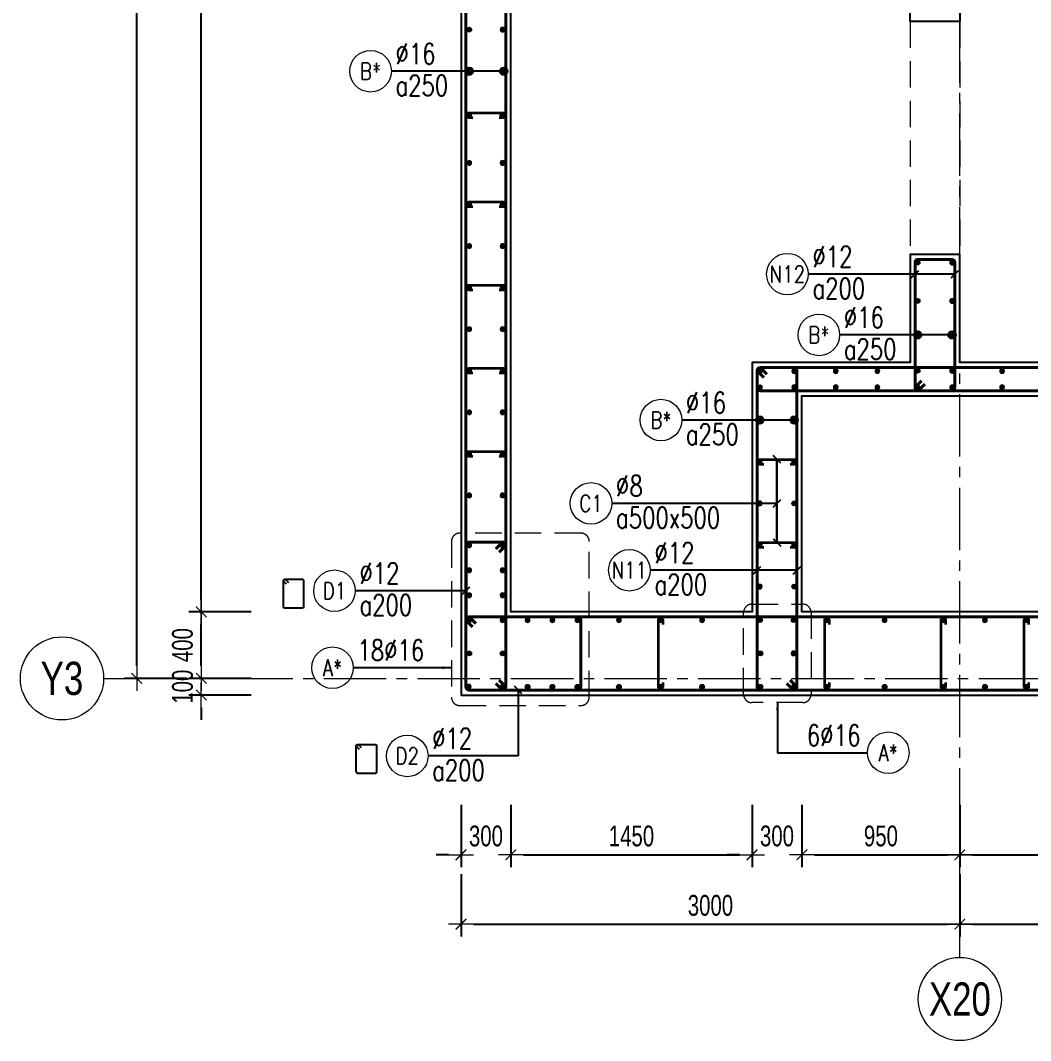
# Model space of a CAD drawing. Header units: millimetres. Extents: x 931337 to 1117500, y 19732 to 157199.
# Drawn here: x 945200 to 951274, y 61154 to 67290 of the extents above; entities that cross this region are included whole.
import ezdxf
from ezdxf.enums import TextEntityAlignment as Align

# ---------------------------------------------------------------- set-up
doc = ezdxf.new("R2010")
doc.units = ezdxf.units.MM
doc.header["$MEASUREMENT"] = 0
for name, pattern in [('HIDDEN2', [4.7625, 3.175, -1.5875]), ('HT_Dim Grid$0$CENTER2', [1.125, 0.75, -0.125, 0.125, -0.125]), ('HT_Grid$0$CENTER2', [1.125, 0.75, -0.125, 0.125, -0.125])]:
    doc.linetypes.add(name, pattern=pattern)
doc.layers.get('0').update_dxf_attribs({"lineweight": 20})
doc.layers.get('Defpoints').update_dxf_attribs({"color": 151, "lineweight": 9})
for name, color, linetype, lineweight in [('HT_Core wall _B3F-B1F$0$NDC_S_WALL', 6, 'Continuous', 25), ('HT_Dim Grid$0$NDC_S_AXIS', 5, 'HT_Dim Grid$0$CENTER2', 13), ('HT_Dim Grid$0$NDC_S_SYMBOL', 1, 'Continuous', 15), ('HT_Dim Grid$0$NDC_S_TEXT SYMBOL', 7, 'Continuous', 20), ('HT_Grid$0$NDC_S_AXIS', 5, 'HT_Grid$0$CENTER2', 13), ('KC-LEADER', 153, 'Continuous', 18), ('KC-THEP', 6, 'Continuous', 40), ('NDC_S_BEAM', 3, 'HIDDEN2', 20), ('NDC_S_DIM', 1, 'Continuous', 15), ('NDC_S_HIDDEN', 8, 'HIDDEN2', 13), ('NDC_S_LEADER', 1, 'Continuous', 15), ('NDC_S_REBAR', 4, 'Continuous', 35), ('NDC_S_STIRRUP', 4, 'Continuous', 40), ('NDC_S_VN TEXT', 7, 'Continuous', 20)]:
    doc.layers.add(name, color=color, linetype=linetype, lineweight=lineweight)
doc.layers.add('Ligature', color=1, linetype='Continuous')
doc.styles.add('HT_Dim Grid$0$NDC_ANNO', font='', dxfattribs={"width": 0.8})
doc.styles.add('NDC_ARIAL', font='arial.ttf', dxfattribs={"width": 0.85})
doc.styles.add('NDC_DIM', font='', dxfattribs={"width": 0.75})
doc.styles.add('NDC_EN TXT', font='romans.shx', dxfattribs={"width": 0.8})
doc.styles.get('HT_Dim Grid$0$NDC_ANNO').set_extended_font_data('Dotum')
doc.styles.get('NDC_DIM').set_extended_font_data('Dotum')
doc.dimstyles.new('NDC_1-50', dxfattribs={"dimscale": 50, "dimtxt": 2.5, "dimasz": 1, "dimexe": 1.5, "dimexo": 0, "dimgap": 0.8, "dimtad": 1, "dimdec": 0, "dimdsep": 46, "dimtxsty": 'NDC_ARIAL', "dimblk": 'DIMMARK', "dimcen": 49999.938995, "dimdle": 1.5, "dimclrd": 1, "dimclre": 1, "dimclrt": 3, "dimadec": 0, "dimazin": 0, "dimtfac": 1, "dimtdec": 0, "dimtix": 1, "dimtmove": 2, "dimatfit": 3, "dimfxl": 1, "dimarcsym": 0})
doc.dimstyles.new('NDC_dim_30', dxfattribs={"dimscale": 30, "dimtxt": 2.5, "dimasz": 1.5, "dimexe": 1.5, "dimexo": 2.5, "dimgap": 1, "dimtad": 1, "dimdec": 0, "dimzin": 0, "dimdsep": 46, "dimtxsty": 'NDC_DIM', "dimblk": 'DIMMARK', "dimcen": 0.09, "dimdle": 1.2, "dimclrd": 1, "dimclre": 1, "dimclrt": 3, "dimadec": 0, "dimazin": 0, "dimtfac": 1, "dimtdec": 0, "dimtix": 1, "dimtofl": 0, "dimtmove": 0, "dimatfit": 3, "dimfxl": 6, "dimfxlon": 1, "dimtolj": 1, "dimtzin": 0, "dimarcsym": 0})
doc.dimstyles.new('NDC_dim_50', dxfattribs={"dimscale": 50, "dimtxt": 2.5, "dimasz": 1.5, "dimexe": 1.5, "dimexo": 2.5, "dimgap": 1, "dimtad": 1, "dimdec": 0, "dimzin": 0, "dimdsep": 46, "dimtxsty": 'NDC_DIM', "dimblk": 'DIMMARK', "dimcen": 0.09, "dimdle": 1.2, "dimclrd": 1, "dimclre": 1, "dimclrt": 3, "dimadec": 0, "dimazin": 0, "dimtfac": 1, "dimtdec": 0, "dimtix": 1, "dimtofl": 0, "dimtmove": 0, "dimatfit": 3, "dimfxl": 6, "dimfxlon": 1, "dimtolj": 1, "dimtzin": 0, "dimarcsym": 0})

# ---------------------------------------------------------------- blocks, each defined once
blk = doc.blocks.new('THEP')
at = {"layer": 'KC-LEADER', "color": 6}
blk.add_circle((0, 0), 14, dxfattribs=at)
at = {"layer": 'KC-THEP'}
for p, q in [((-14, 0), (14, 0)), ((9.9, 9.9), (-9.9, -9.9)), ((-9.9, 9.9), (9.9, -9.9)), ((0, 14), (0, -14))]:
    blk.add_line(p, q, dxfattribs=at)
blk = doc.blocks.new('DIMMARK')
at = {"layer": 'NDC_S_DIM', "color": 1}
blk.add_line((-1.5, 0), (1, 0), dxfattribs=at)
at = {"layer": 'NDC_S_DIM', "color": 2, "const_width": 0.1}
blk.add_lwpolyline([(-0.424, -0.424), (0.424, 0.424)], dxfattribs=at)
blk = doc.blocks.new('*U13')
blk.add_circle((-2.5, 0), 2.5)
at = {"layer": 'NDC_S_VN TEXT', "color": 3, "style": 'NDC_EN TXT', "width": 0.75}
blk.add_attdef('DK1', (0.5, 0.85), '', height=2.5, dxfattribs=at)
at = {"layer": 'NDC_S_VN TEXT', "color": 7, "style": 'NDC_EN TXT', "width": 0.8}
blk.add_attdef('SH2', text='', height=2, dxfattribs=at).set_placement((-2.5, 0), align=Align.MIDDLE)
blk = doc.blocks.new('*U11')
blk.add_circle((-2.5, 0), 2.5)
at = {"layer": 'NDC_S_VN TEXT', "color": 3, "style": 'NDC_EN TXT', "width": 0.75}
for tag, p in [('DK1', (0.5, 0.85)), ('KC1', (0.5, -2.97))]:
    blk.add_attdef(tag, p, '', height=2.5, dxfattribs=at)
at = {"layer": 'NDC_S_VN TEXT', "color": 7, "style": 'NDC_EN TXT', "width": 0.8}
blk.add_attdef('SH2', text='', height=2, dxfattribs=at).set_placement((-2.5, 0), align=Align.MIDDLE)
blk = doc.blocks.new('*U12')
blk.add_circle((-2.5, 0), 2.5)
at = {"layer": 'NDC_S_VN TEXT', "color": 3, "style": 'NDC_EN TXT', "width": 0.75}
for tag, p in [('DK1', (0.5, 0.85)), ('KC1', (0.5, -2.97))]:
    blk.add_attdef(tag, p, '', height=2.5, dxfattribs=at)
at = {"layer": 'NDC_S_VN TEXT', "color": 7, "style": 'NDC_EN TXT', "width": 0.8}
blk.add_attdef('SH2', text='', height=2, dxfattribs=at).set_placement((-2.5, 0), align=Align.MIDDLE)
blk = doc.blocks.new('*U9')
blk.add_circle((2.5, 0), 2.5)
at = {"layer": 'NDC_S_VN TEXT', "color": 3, "style": 'NDC_EN TXT', "width": 0.75}
blk.add_attdef('DK2', text='', height=2.5, dxfattribs=at).set_placement((-0.85, 0.85), align=Align.RIGHT)
at = {"layer": 'NDC_S_VN TEXT', "color": 7, "style": 'NDC_EN TXT', "width": 0.8}
blk.add_attdef('SH3', text='', height=2, dxfattribs=at).set_placement((2.5, 0), align=Align.MIDDLE)
blk = doc.blocks.new('*D708')
at = {"layer": 'Defpoints', "color": 0, "transparency": 16777216}
for p in [(948149.2, 64153.8), (947849.2, 63653.8), (948149.2, 62271.6)]:
    blk.add_point(p, dxfattribs=at)
at = {"layer": 'NDC_S_DIM', "color": 1, "lineweight": -2, "transparency": 16777216}
for p, q in [((947849.2, 62571.6), (947849.2, 62196.6)), ((948149.2, 62571.6), (948149.2, 62196.6)), ((947774.2, 62271.6), (947699.2, 62271.6)), ((948224.2, 62271.6), (948299.2, 62271.6))]:
    blk.add_line(p, q, dxfattribs=at)
at = {"layer": 'NDC_S_DIM', "color": 1, "lineweight": -2, "transparency": 16777216, "xscale": 75, "yscale": 75, "zscale": 75}
blk.add_blockref('DIMMARK', (947849.2, 62271.6), dxfattribs=at)
at = {"layer": 'NDC_S_DIM', "color": 1, "lineweight": -2, "transparency": 16777216, "xscale": 75, "yscale": 75, "zscale": 75, "rotation": 180}
blk.add_blockref('DIMMARK', (948149.2, 62271.6), dxfattribs=at)
at = {"layer": 'NDC_S_DIM', "color": 3, "transparency": 16777216, "insert": (947999.2, 62384.2), "char_height": 125, "attachment_point": 5, "style": 'NDC_DIM'}
blk.add_mtext('\\A1;300', dxfattribs=at)
blk = doc.blocks.new('*D709')
at = {"layer": 'Defpoints', "color": 0, "ltscale": 200, "transparency": 16777216}
for p in [(948149.2, 64153.8), (949599.2, 64153.8), (949599.2, 62271.6)]:
    blk.add_point(p, dxfattribs=at)
at = {"layer": 'NDC_S_DIM', "color": 1, "lineweight": -2, "ltscale": 200, "transparency": 16777216}
for p, q in [((948149.2, 62571.6), (948149.2, 62196.6)), ((949599.2, 62571.6), (949599.2, 62196.6)), ((948224.2, 62271.6), (949524.2, 62271.6))]:
    blk.add_line(p, q, dxfattribs=at)
at = {"layer": 'NDC_S_DIM', "color": 1, "lineweight": -2, "ltscale": 200, "transparency": 16777216, "xscale": 75, "yscale": 75, "zscale": 75, "rotation": 180}
blk.add_blockref('DIMMARK', (948149.2, 62271.6), dxfattribs=at)
at = {"layer": 'NDC_S_DIM', "color": 1, "lineweight": -2, "ltscale": 200, "transparency": 16777216, "xscale": 75, "yscale": 75, "zscale": 75}
blk.add_blockref('DIMMARK', (949599.2, 62271.6), dxfattribs=at)
at = {"layer": 'NDC_S_DIM', "color": 3, "ltscale": 200, "transparency": 16777216, "insert": (948874.2, 62384.2), "char_height": 125, "attachment_point": 5, "style": 'NDC_DIM'}
blk.add_mtext('\\A1;1450', dxfattribs=at)
blk = doc.blocks.new('*D710')
at = {"layer": 'Defpoints', "color": 0, "ltscale": 200, "transparency": 16777216}
for p in [(949599.2, 64153.8), (949899.2, 64153.8), (949899.2, 62271.6)]:
    blk.add_point(p, dxfattribs=at)
at = {"layer": 'NDC_S_DIM', "color": 1, "lineweight": -2, "ltscale": 200, "transparency": 16777216}
for p, q in [((949599.2, 62571.6), (949599.2, 62196.6)), ((949899.2, 62571.6), (949899.2, 62196.6)), ((949524.2, 62271.6), (949449.2, 62271.6)), ((949974.2, 62271.6), (950049.2, 62271.6))]:
    blk.add_line(p, q, dxfattribs=at)
at = {"layer": 'NDC_S_DIM', "color": 1, "lineweight": -2, "ltscale": 200, "transparency": 16777216, "xscale": 75, "yscale": 75, "zscale": 75}
blk.add_blockref('DIMMARK', (949599.2, 62271.6), dxfattribs=at)
at = {"layer": 'NDC_S_DIM', "color": 1, "lineweight": -2, "ltscale": 200, "transparency": 16777216, "xscale": 75, "yscale": 75, "zscale": 75, "rotation": 180}
blk.add_blockref('DIMMARK', (949899.2, 62271.6), dxfattribs=at)
at = {"layer": 'NDC_S_DIM', "color": 3, "ltscale": 200, "transparency": 16777216, "insert": (949749.2, 62384.2), "char_height": 125, "attachment_point": 5, "style": 'NDC_DIM'}
blk.add_mtext('\\A1;300', dxfattribs=at)
blk = doc.blocks.new('*D711')
at = {"layer": 'Defpoints', "color": 0, "ltscale": 200, "transparency": 16777216}
for p in [(949899.2, 64153.8), (950849.2, 63112), (950849.2, 62271.6)]:
    blk.add_point(p, dxfattribs=at)
at = {"layer": 'NDC_S_DIM', "color": 1, "lineweight": -2, "ltscale": 200, "transparency": 16777216}
for p, q in [((949899.2, 62571.6), (949899.2, 62196.6)), ((950849.2, 62571.6), (950849.2, 62196.6)), ((949974.2, 62271.6), (950774.2, 62271.6))]:
    blk.add_line(p, q, dxfattribs=at)
at = {"layer": 'NDC_S_DIM', "color": 1, "lineweight": -2, "ltscale": 200, "transparency": 16777216, "xscale": 75, "yscale": 75, "zscale": 75, "rotation": 180}
blk.add_blockref('DIMMARK', (949899.2, 62271.6), dxfattribs=at)
at = {"layer": 'NDC_S_DIM', "color": 1, "lineweight": -2, "ltscale": 200, "transparency": 16777216, "xscale": 75, "yscale": 75, "zscale": 75}
blk.add_blockref('DIMMARK', (950849.2, 62271.6), dxfattribs=at)
at = {"layer": 'NDC_S_DIM', "color": 3, "ltscale": 200, "transparency": 16777216, "insert": (950374.2, 62384.2), "char_height": 125, "attachment_point": 5, "style": 'NDC_DIM'}
blk.add_mtext('\\A1;950', dxfattribs=at)
blk = doc.blocks.new('*D714')
at = {"layer": 'Defpoints', "color": 0, "ltscale": 200, "transparency": 16777216}
for p in [(947849.2, 63394.4), (950849.2, 63112), (950849.2, 61854.5)]:
    blk.add_point(p, dxfattribs=at)
at = {"layer": 'NDC_S_DIM', "color": 1, "lineweight": -2, "ltscale": 200, "transparency": 16777216}
for p, q in [((947849.2, 62154.5), (947849.2, 61779.5)), ((950849.2, 62154.5), (950849.2, 61779.5)), ((947924.2, 61854.5), (950774.2, 61854.5))]:
    blk.add_line(p, q, dxfattribs=at)
at = {"layer": 'NDC_S_DIM', "color": 1, "lineweight": -2, "ltscale": 200, "transparency": 16777216, "xscale": 75, "yscale": 75, "zscale": 75, "rotation": 180}
blk.add_blockref('DIMMARK', (947849.2, 61854.5), dxfattribs=at)
at = {"layer": 'NDC_S_DIM', "color": 1, "lineweight": -2, "ltscale": 200, "transparency": 16777216, "xscale": 75, "yscale": 75, "zscale": 75}
blk.add_blockref('DIMMARK', (950849.2, 61854.5), dxfattribs=at)
at = {"layer": 'NDC_S_DIM', "color": 3, "ltscale": 200, "transparency": 16777216, "insert": (949349.2, 61967), "char_height": 125, "attachment_point": 5, "style": 'NDC_DIM'}
blk.add_mtext('\\A1;3000', dxfattribs=at)
blk = doc.blocks.new('*D728')
at = {"layer": 'Defpoints', "color": 0, "ltscale": 200, "transparency": 16777216}
for p in [(946287.4, 63732.7), (949156.9, 63732.7), (949156.9, 63332.7)]:
    blk.add_point(p, dxfattribs=at)
at = {"layer": 'NDC_S_DIM', "color": 1, "lineweight": -2, "ltscale": 200, "transparency": 16777216}
for p, q in [((946587.4, 63732.7), (946212.4, 63732.7)), ((946287.4, 63407.7), (946287.4, 63657.7)), ((946587.4, 63332.7), (946212.4, 63332.7))]:
    blk.add_line(p, q, dxfattribs=at)
at = {"layer": 'NDC_S_DIM', "color": 1, "lineweight": -2, "ltscale": 200, "transparency": 16777216, "xscale": 75, "yscale": 75, "zscale": 75}
for p, rotation in [((946287.4, 63732.7), 90), ((946287.4, 63332.7), 270)]:
    blk.add_blockref('DIMMARK', p, dxfattribs=dict(at, rotation=rotation))
at = {"layer": 'NDC_S_DIM', "color": 3, "ltscale": 200, "transparency": 16777216, "insert": (946174.8, 63532.7), "char_height": 125, "attachment_point": 5, "rotation": 90, "style": 'NDC_DIM'}
blk.add_mtext('\\A1;400', dxfattribs=at)
blk = doc.blocks.new('*D729')
at = {"layer": 'Defpoints', "color": 0, "ltscale": 200, "transparency": 16777216}
for p in [(946287.4, 71932.7), (948249.2, 71932.7), (949156.9, 63732.7)]:
    blk.add_point(p, dxfattribs=at)
at = {"layer": 'NDC_S_DIM', "color": 1, "lineweight": -2, "ltscale": 200, "transparency": 16777216}
for p, q in [((946587.4, 71932.7), (946212.4, 71932.7)), ((946287.4, 63807.7), (946287.4, 71857.7)), ((946587.4, 63732.7), (946212.4, 63732.7))]:
    blk.add_line(p, q, dxfattribs=at)
at = {"layer": 'NDC_S_DIM', "color": 1, "lineweight": -2, "ltscale": 200, "transparency": 16777216, "xscale": 75, "yscale": 75, "zscale": 75}
for p, rotation in [((946287.4, 71932.7), 90), ((946287.4, 63732.7), 270)]:
    blk.add_blockref('DIMMARK', p, dxfattribs=dict(at, rotation=rotation))
at = {"layer": 'NDC_S_DIM', "color": 3, "ltscale": 200, "transparency": 16777216, "insert": (946174.8, 67832.7), "char_height": 125, "attachment_point": 5, "rotation": 90, "style": 'NDC_DIM'}
blk.add_mtext('\\A1;8200', dxfattribs=at)
blk = doc.blocks.new('*D731')
at = {"layer": 'Defpoints', "color": 0, "ltscale": 200, "transparency": 16777216}
for p in [(945899.8, 72332.7), (946586.7, 72332.7), (946586.7, 63332.7)]:
    blk.add_point(p, dxfattribs=at)
at = {"layer": 'NDC_S_DIM', "color": 1, "lineweight": -2, "ltscale": 200, "transparency": 16777216}
for p, q in [((946199.8, 72332.7), (945824.8, 72332.7)), ((945899.8, 63407.7), (945899.8, 72257.7)), ((946199.8, 63332.7), (945824.8, 63332.7))]:
    blk.add_line(p, q, dxfattribs=at)
at = {"layer": 'NDC_S_DIM', "color": 1, "lineweight": -2, "ltscale": 200, "transparency": 16777216, "xscale": 75, "yscale": 75, "zscale": 75}
for p, rotation in [((945899.8, 72332.7), 90), ((945899.8, 63332.7), 270)]:
    blk.add_blockref('DIMMARK', p, dxfattribs=dict(at, rotation=rotation))
at = {"layer": 'NDC_S_DIM', "color": 3, "ltscale": 200, "transparency": 16777216, "insert": (945787.2, 67832.7), "char_height": 125, "attachment_point": 5, "rotation": 90, "style": 'NDC_DIM'}
blk.add_mtext('\\A1;9000', dxfattribs=at)
blk = doc.blocks.new('*U92')
at = {"layer": 'HT_Dim Grid$0$NDC_S_SYMBOL'}
blk.add_line((0, 5), (0, 9), dxfattribs=at)
blk.add_circle((0, 0), 5, dxfattribs=at)
at = {"layer": 'HT_Dim Grid$0$NDC_S_TEXT SYMBOL', "color": 7, "style": 'HT_Dim Grid$0$NDC_ANNO', "width": 0.8}
blk.add_attdef('GRID', text='', height=4, dxfattribs=at).set_placement((0, 0), align=Align.MIDDLE)
blk = doc.blocks.new('*U93')
at = {"layer": 'HT_Dim Grid$0$NDC_S_SYMBOL'}
blk.add_line((5, 0), (9, 0), dxfattribs=at)
blk.add_circle((0, 0), 5, dxfattribs=at)
at = {"layer": 'HT_Dim Grid$0$NDC_S_TEXT SYMBOL', "color": 7, "style": 'HT_Dim Grid$0$NDC_ANNO', "width": 0.8}
blk.add_attdef('GRID', text='', height=4, rotation=270, dxfattribs=at).set_placement((0, 0), align=Align.MIDDLE)
blk = doc.blocks.new('*D742')
at = {"layer": 'Defpoints', "color": 0, "ltscale": 200, "transparency": 16777216}
for p in [(949156.9, 63332.7), (946287.4, 63232.7), (947849.2, 63232.7)]:
    blk.add_point(p, dxfattribs=at)
at = {"layer": 'NDC_S_DIM', "color": 1, "lineweight": -2, "ltscale": 200, "transparency": 16777216}
for p, q in [((946287.4, 63407.7), (946287.4, 63482.7)), ((946587.4, 63332.7), (946212.4, 63332.7)), ((946587.4, 63232.7), (946212.4, 63232.7)), ((946287.4, 63157.7), (946287.4, 63082.7))]:
    blk.add_line(p, q, dxfattribs=at)
at = {"layer": 'NDC_S_DIM', "color": 1, "lineweight": -2, "ltscale": 200, "transparency": 16777216, "xscale": 75, "yscale": 75, "zscale": 75}
for p, rotation in [((946287.4, 63332.7), 270), ((946287.4, 63232.7), 90)]:
    blk.add_blockref('DIMMARK', p, dxfattribs=dict(at, rotation=rotation))
at = {"layer": 'NDC_S_DIM', "color": 3, "ltscale": 200, "transparency": 16777216, "insert": (946174.8, 63282.7), "char_height": 125, "attachment_point": 5, "rotation": 90, "style": 'NDC_DIM'}
blk.add_mtext('\\A1;100', dxfattribs=at)
blk = doc.blocks.new('*D746')
at = {"layer": 'Defpoints', "color": 0, "ltscale": 200, "transparency": 16777216}
for p in [(953549.2, 63732.7), (950849.2, 63112), (953549.2, 62271.6)]:
    blk.add_point(p, dxfattribs=at)
at = {"layer": 'NDC_S_DIM', "color": 1, "lineweight": -2, "ltscale": 200, "transparency": 16777216}
for p, q in [((950849.2, 62571.6), (950849.2, 62196.6)), ((953549.2, 62571.6), (953549.2, 62196.6)), ((950924.2, 62271.6), (953474.2, 62271.6))]:
    blk.add_line(p, q, dxfattribs=at)
at = {"layer": 'NDC_S_DIM', "color": 1, "lineweight": -2, "ltscale": 200, "transparency": 16777216, "xscale": 75, "yscale": 75, "zscale": 75, "rotation": 180}
blk.add_blockref('DIMMARK', (950849.2, 62271.6), dxfattribs=at)
at = {"layer": 'NDC_S_DIM', "color": 1, "lineweight": -2, "ltscale": 200, "transparency": 16777216, "xscale": 75, "yscale": 75, "zscale": 75}
blk.add_blockref('DIMMARK', (953549.2, 62271.6), dxfattribs=at)
at = {"layer": 'NDC_S_DIM', "color": 3, "ltscale": 200, "transparency": 16777216, "insert": (952199.2, 62384.2), "char_height": 125, "attachment_point": 5, "style": 'NDC_DIM'}
blk.add_mtext('\\A1;2700', dxfattribs=at)
blk = doc.blocks.new('*D747')
at = {"layer": 'Defpoints', "color": 0, "ltscale": 200, "transparency": 16777216}
for p in [(959649.2, 63611.5), (950849.2, 63112), (959649.2, 61854.5)]:
    blk.add_point(p, dxfattribs=at)
at = {"layer": 'NDC_S_DIM', "color": 1, "lineweight": -2, "ltscale": 200, "transparency": 16777216}
for p, q in [((950849.2, 62154.5), (950849.2, 61779.5)), ((959649.2, 62154.5), (959649.2, 61779.5)), ((950924.2, 61854.5), (959574.2, 61854.5))]:
    blk.add_line(p, q, dxfattribs=at)
at = {"layer": 'NDC_S_DIM', "color": 1, "lineweight": -2, "ltscale": 200, "transparency": 16777216, "xscale": 75, "yscale": 75, "zscale": 75, "rotation": 180}
blk.add_blockref('DIMMARK', (950849.2, 61854.5), dxfattribs=at)
at = {"layer": 'NDC_S_DIM', "color": 1, "lineweight": -2, "ltscale": 200, "transparency": 16777216, "xscale": 75, "yscale": 75, "zscale": 75}
blk.add_blockref('DIMMARK', (959649.2, 61854.5), dxfattribs=at)
at = {"layer": 'NDC_S_DIM', "color": 3, "ltscale": 200, "transparency": 16777216, "insert": (955249.2, 61967), "char_height": 125, "attachment_point": 5, "style": 'NDC_DIM'}
blk.add_mtext('\\A1;8800', dxfattribs=at)

msp = doc.modelspace()

# ---------------------------------------------------------------- linework, layer by layer
at = {"layer": 'HT_Core wall _B3F-B1F$0$NDC_S_WALL'}
msp.add_lwpolyline([(953549.189, 65232.693), (950849.189, 65232.693), (950849.189, 65882.693), (950549.189, 65882.693), (950549.189, 65232.693), (949599.189, 65232.693), (949599.189, 63732.693), (948149.189, 63732.693), (948149.189, 71932.693), (948249.189, 71932.693), (948249.189, 72432.693), (947849.189, 72432.693), (947849.189, 63232.693), (959649.189, 63232.693)], dxfattribs=at)
for points in [[(950849.189, 68582.693), (950849.189, 67282.693), (950549.189, 67282.693), (950549.189, 68582.693)], [(953549.189, 63732.693), (949899.189, 63732.693), (949899.189, 65032.693), (953549.189, 65032.693)]]:
    msp.add_lwpolyline(points, close=True, dxfattribs=at)
at = {"layer": 'HT_Grid$0$NDC_S_AXIS', "ltscale": 500}
for p, q in [((950849.189, 61854.458), (950849.189, 74009.538)), ((945899.813, 63332.693), (961193.189, 63332.693))]:
    msp.add_line(p, q, dxfattribs=at)
at = {"layer": 'Ligature'}
for points in [[(946800.328, 63898.733), (946784.362, 63914.699, -0.66817864), (946790.135, 63928.637), (946894.764, 63928.637, -0.41421356), (946902.929, 63920.473), (946902.929, 63763.365, -0.41421356), (946894.764, 63755.2), (946790.135, 63755.2, -0.41421356), (946781.971, 63763.365), (946781.971, 63920.473, -0.66817864), (946795.909, 63926.246), (946811.875, 63910.28)], [(947238.14, 62905.132), (947222.174, 62921.098, -0.66817864), (947227.948, 62935.036), (947332.576, 62935.036, -0.41421356), (947340.741, 62926.871), (947340.741, 62769.764, -0.41421356), (947332.576, 62761.599), (947227.947, 62761.599, -0.41421356), (947219.783, 62769.764), (947219.783, 62926.871, -0.66817864), (947233.721, 62932.645), (947249.687, 62916.679)]]:
    msp.add_lwpolyline(points, format="xyb", dxfattribs=at)
at = {"layer": 'NDC_S_BEAM', "ltscale": 50}
for p, q in [((950549.189, 67282.693), (950549.189, 65882.693)), ((950849.189, 67282.693), (950849.189, 65882.693))]:
    msp.add_line(p, q, dxfattribs=at)
at = {"layer": 'NDC_S_HIDDEN', "ltscale": 50}
for points in [[(947841.787, 63169.606), (948570.294, 63169.606, 0.41421356), (948620.294, 63219.606), (948620.294, 64156.082, 0.41421356), (948570.294, 64206.082), (947841.787, 64206.082, 0.41421356), (947791.787, 64156.082), (947791.787, 63219.606, 0.41421356)], [(949598.508, 63778.936), (949904.283, 63778.936, -0.41421356), (949954.283, 63728.936), (949954.283, 63237.015, -0.41421356), (949904.283, 63187.015), (949598.508, 63187.015, -0.41421356), (949548.508, 63237.015), (949548.508, 63728.936, -0.41421356)]]:
    msp.add_lwpolyline(points, format="xyb", close=True, dxfattribs=at)
at = {"layer": 'NDC_S_REBAR'}
for points in [[(947920.755, 66704.557), (947895.755, 66704.557, -1), (947895.755, 66734.557), (948102.779, 66734.557, -1), (948102.779, 66704.557), (948077.779, 66704.557)], [(947920.727, 66167.693), (947895.727, 66167.693, -1), (947895.727, 66197.693), (948102.751, 66197.693, -1), (948102.751, 66167.693), (948077.751, 66167.693)], [(947920.727, 65667.693), (947895.727, 65667.693, -1), (947895.727, 65697.693), (948102.751, 65697.693, -1), (948102.751, 65667.693), (948077.751, 65667.693)], [(947920.727, 65167.693), (947895.727, 65167.693, -1), (947895.727, 65197.693), (948102.751, 65197.693, -1), (948102.751, 65167.693), (948077.751, 65167.693)], [(947920.727, 64667.693), (947895.727, 64667.693, -1), (947895.727, 64697.693), (948102.751, 64697.693, -1), (948102.751, 64667.693), (948077.751, 64667.693)], [(949670.82, 64619.542), (949645.82, 64619.542, -1), (949645.82, 64649.542), (949852.844, 64649.542, -1), (949852.844, 64619.542), (949827.844, 64619.542)], [(949670.82, 64119.542), (949645.82, 64119.542, -1), (949645.82, 64149.542), (949852.844, 64149.542, -1), (949852.844, 64119.542), (949827.844, 64119.542)], [(949064.189, 63657.693), (949064.189, 63682.693, 1), (949034.189, 63682.693), (949034.189, 63282.693, 1), (949064.189, 63282.693), (949064.189, 63307.693)], [(950064.189, 63657.693), (950064.189, 63682.693, 1), (950034.189, 63682.693), (950034.189, 63282.693, 1), (950064.189, 63282.693), (950064.189, 63307.693)], [(950764.3, 63657.693), (950764.3, 63682.693, 1), (950734.3, 63682.693), (950734.3, 63282.693, 1), (950764.3, 63282.693), (950764.3, 63307.693)], [(951264.3, 63657.693), (951264.3, 63682.693, 1), (951234.3, 63682.693), (951234.3, 63282.693, 1), (951264.3, 63282.693), (951264.3, 63307.693)]]:
    msp.add_lwpolyline(points, format="xyb", dxfattribs=at)
at = {"layer": 'NDC_S_STIRRUP'}
for points in [[(948079.189, 63322.693), (948119.189, 63282.693, -0.41421356), (948099.189, 63262.693), (947899.189, 63262.693, -0.41421356), (947879.189, 63282.693), (947879.189, 72382.693, -0.41421356), (947899.189, 72402.693), (948099.189, 72402.693, -0.41421356), (948119.189, 72382.693), (948119.189, 63282.693, -0.41421356), (948099.189, 63262.693), (948059.189, 63302.693)], [(950619.189, 65122.693), (950579.189, 65082.693, 0.41421356), (950599.189, 65062.693), (950799.189, 65062.693, 0.41421356), (950819.189, 65082.693), (950819.189, 65832.693, 0.41421356), (950799.189, 65852.693), (950599.189, 65852.693, 0.41421356), (950579.189, 65832.693), (950579.189, 65082.693, 0.41421356), (950599.189, 65062.693), (950639.189, 65102.693)], [(949669.189, 65141.778), (949629.189, 65181.778, -0.41421356), (949649.189, 65201.778), (953799.161, 65201.778, -0.41421356), (953819.161, 65181.778), (953819.161, 65082.693, -0.41421356), (953799.161, 65062.693), (949649.189, 65062.693, -0.41421356), (949629.189, 65082.693), (949629.189, 65181.778, -0.41421356), (949649.189, 65201.778), (949689.189, 65161.778)], [(949829.217, 63322.693), (949869.217, 63282.693, -0.41421356), (949849.217, 63262.693), (949649.217, 63262.693, -0.41421356), (949629.217, 63282.693), (949629.217, 65182.693, -0.41421356), (949649.217, 65202.693), (949849.217, 65202.693, -0.41421356), (949869.217, 65182.693), (949869.217, 63282.693, -0.41421356), (949849.217, 63262.693), (949809.217, 63302.693)], [(948079.3, 64092.693), (948119.3, 64132.693, 0.41421356), (948099.3, 64152.693), (947899.3, 64152.693, 0.41421356), (947879.3, 64132.693), (947879.189, 63282.693, 0.41421356), (947899.189, 63262.693), (948099.189, 63262.693, 0.41421356), (948119.189, 63282.693), (948119.3, 64132.693, 0.41421356), (948099.3, 64152.693), (948059.3, 64112.693)], [(947939.189, 63662.693), (947899.189, 63702.693, 0.41421356), (947879.189, 63682.693), (947879.189, 63282.693, 0.41421356), (947899.189, 63262.693), (959599.189, 63262.693, 0.41421356), (959619.189, 63282.693), (959619.189, 63682.693, 0.41421356), (959599.189, 63702.693), (947899.189, 63702.693, 0.41421356), (947879.189, 63682.693), (947919.189, 63642.693)], [(947939.189, 63662.693), (947899.189, 63702.693, 0.41421356), (947879.189, 63682.693), (947879.189, 63282.693, 0.41421356), (947899.189, 63262.693), (948549.189, 63262.693, 0.41421356), (948569.189, 63282.693), (948569.189, 63682.693, 0.41421356), (948549.189, 63702.693), (947899.189, 63702.693, 0.41421356), (947879.189, 63682.693), (947919.189, 63642.693)]]:
    msp.add_lwpolyline(points, format="xyb", dxfattribs=at)

# ---------------------------------------------------------------- block references
at = {"layer": 'HT_Dim Grid$0$NDC_S_AXIS'}
ref = msp.add_blockref('*U93', (945449.813, 63332.693), dxfattribs=dict(at, xscale=50, yscale=50, zscale=150))
ref.add_attrib('GRID', 'Y3', dxfattribs={"layer": 'HT_Dim Grid$0$NDC_S_TEXT SYMBOL', "color": 7, "height": 200, "style": 'HT_Dim Grid$0$NDC_ANNO', "width": 0.8}).set_placement((945449.813, 63332.693), align=Align.MIDDLE)
at = {"layer": 'HT_Dim Grid$0$NDC_S_AXIS', "xscale": 50, "yscale": 50, "zscale": 50}
msp.add_blockref('*U92', (950849.189, 61404.458), dxfattribs=at).add_auto_attribs({'GRID': 'X20'})
at = {"layer": 'KC-THEP'}
for p, rotation in [((947899.217, 67233.939), 189.6685644363809), ((947899.217, 66983.939), 189.6685644363809), ((948099.189, 66719.858), 189.6685644363809), ((950595.088, 65832.693), 189.6685644363809), ((950595.088, 65602.511), 189.6685644363809), ((950595.088, 65396.812), 189.6685644363809), ((949645.677, 65180.845), 189.6685644363809), ((950595.088, 65182.253), 189.6685644363809), ((949645.677, 65083.345), 189.6685644363809), ((950595.088, 65082.693), 189.6685644363809), ((949852.701, 64884.542), 9.66856443638095), ((949852.701, 64634.542), 9.66856443638095), ((949852.701, 64384.542), 9.66856443638095), ((949852.701, 64134.542), 9.66856443638095), ((949852.701, 63884.542), 9.66856443638095), ((949646.385, 63682.693), 189.6685644363809), ((949850.006, 63683.31), 189.6685644363809), ((947899.189, 63482.693), 9.668564436380946), ((947899.189, 63482.693), 9.668564436380946), ((948099.189, 63482.693), 9.668564436380946), ((948099.189, 63482.693), 9.668564436380946), ((949649.898, 63482.693), 189.6685644363809), ((948099.189, 63282.693), 189.6685644363809), ((948099.189, 63282.693), 189.6685644363809), ((948249.189, 63282.693), 189.6685644363809), ((948399.189, 63282.693), 189.6685644363809), ((948549.189, 63282.693), 189.6685644363809), ((948799.189, 63282.693), 189.6685644363809), ((949049.189, 63282.693), 189.6685644363809), ((949299.189, 63282.693), 189.6685644363809), ((949649.898, 63282.693), 189.6685644363809), ((949853.518, 63283.31), 189.6685644363809), ((950049.189, 63282.693), 189.6685644363809), ((950396.483, 63282.693), 189.6685644363809), ((950749.3, 63282.693), 189.6685644363809), ((950999.3, 63282.693), 189.6685644363809), ((951249.3, 63282.693), 189.6685644363809)]:
    msp.add_blockref('THEP', p, dxfattribs=dict(at, rotation=rotation))
at = {"layer": 'KC-THEP', "xscale": -1}
for p, rotation in [((948099.189, 67234.24), 350.3314355636191), ((948099.189, 66984.24), 350.3314355636191), ((947899.217, 66719.557), 350.3314355636191), ((947899.189, 66432.693), 350.3314355636191), ((948099.189, 66432.693), 350.3314355636191), ((947899.189, 66182.693), 350.3314355636191), ((948099.189, 66182.693), 350.3314355636191), ((947899.189, 65932.693), 350.3314355636191), ((948099.189, 65932.693), 350.3314355636191), ((950802.112, 65832.693), 170.331435563619), ((947899.189, 65682.693), 350.3314355636191), ((948099.189, 65682.693), 350.3314355636191), ((950802.112, 65602.511), 170.331435563619), ((947899.189, 65432.693), 350.3314355636191), ((948099.189, 65432.693), 350.3314355636191), ((950802.112, 65396.812), 170.331435563619), ((947899.189, 65182.693), 350.3314355636191), ((948099.189, 65182.693), 350.3314355636191), ((949852.701, 65180.845), 170.331435563619), ((950102.701, 65180.845), 170.331435563619), ((950352.701, 65180.845), 170.331435563619), ((950802.112, 65182.253), 170.331435563619), ((951102.701, 65180.845), 170.331435563619), ((949852.701, 65083.345), 170.331435563619), ((950102.701, 65083.345), 170.331435563619), ((950352.701, 65083.345), 170.331435563619), ((950802.112, 65082.693), 170.331435563619), ((951102.701, 65083.345), 170.331435563619), ((947899.189, 64932.693), 350.3314355636191), ((948099.189, 64932.693), 350.3314355636191), ((949645.677, 64884.542), 350.3314355636191), ((947899.189, 64682.693), 350.3314355636191), ((948099.189, 64682.693), 350.3314355636191), ((949645.677, 64634.542), 350.3314355636191), ((947899.189, 64432.693), 350.3314355636191), ((948099.189, 64432.693), 350.3314355636191), ((949645.677, 64384.542), 350.3314355636191), ((947899.189, 64132.693), 350.3314355636191), ((948099.189, 64132.693), 350.3314355636191), ((949645.677, 64134.542), 350.3314355636191), ((947899.189, 63982.693), 350.3314355636191), ((948099.189, 63982.693), 350.3314355636191), ((949645.677, 63884.542), 350.3314355636191), ((947899.189, 63832.693), 350.3314355636191), ((948099.189, 63832.693), 350.3314355636191), ((947899.189, 63682.693), 350.3314355636191), ((947899.189, 63682.693), 350.3314355636191), ((948099.189, 63682.693), 350.3314355636191), ((948099.189, 63682.693), 350.3314355636191), ((948249.189, 63682.693), 350.3314355636191), ((948399.189, 63682.693), 350.3314355636191), ((948549.189, 63682.693), 350.3314355636191), ((948799.189, 63682.693), 350.3314355636191), ((949049.189, 63682.693), 350.3314355636191), ((949299.189, 63682.693), 350.3314355636191), ((950049.189, 63682.693), 350.3314355636191), ((950396.483, 63682.693), 350.3314355636191), ((950749.3, 63682.693), 350.3314355636191), ((950999.3, 63682.693), 350.3314355636191), ((951249.3, 63682.693), 350.3314355636191), ((949848.537, 63482.693), 170.3314355632554), ((947895.677, 63282.693), 350.3314355636191), ((947895.677, 63282.693), 350.3314355636191)]:
    msp.add_blockref('THEP', p, dxfattribs=dict(at, rotation=rotation))
at = {"layer": 'NDC_S_VN TEXT', "xscale": 50, "yscale": 50, "zscale": 50}
for name, p, values in [('*U11', (947430.271, 66983.939), {'SH2': 'B*', 'DK1': '%%C16', 'KC1': 'a250'}), ('*U11', (949936.801, 65763.665), {'SH2': 'N12', 'DK1': '%%C12', 'KC1': 'a200'}), ('*U11', (950126.141, 65398.305), {'SH2': 'B*', 'DK1': '%%C16', 'KC1': 'a250'}), ('*U11', (949176.73, 64886.035), {'SH2': 'B*', 'DK1': '%%C16', 'KC1': 'a250'}), ('*U12', (948756.019, 64385.18), {'SH2': 'C1', 'DK1': '%%c8', 'KC1': 'a500x500'}), ('*U11', (948986.83, 63982.849), {'SH2': 'N11', 'DK1': '%%C12', 'KC1': 'a200'}), ('*U11', (947213.252, 63859.734), {'SH2': 'D1', 'DK1': '%%C12', 'KC1': 'a200'}), ('*U13', (947201.449, 63396.844), {'SH2': 'A*', 'DK1': '18%%C16'}), ('*U11', (947651.064, 62866.133), {'SH2': 'D2', 'DK1': '%%C12', 'KC1': 'a200'}), ('*U9', (950293.273, 62885.475), {'SH3': 'A*', 'DK2': '6%%C16'})]:
    msp.add_blockref(name, p, dxfattribs=at).add_auto_attribs(values)

# ---------------------------------------------------------------- dimensions: what is measured, and where the dimension line sits
at = {"layer": 'NDC_S_DIM', "ltscale": 200}
for base, p1, p2, picture, middle in [((945899.813, 72332.693), (946586.696, 63332.693), (946586.696, 72332.693), '*D731', (945787.229, 67832.693)), ((946287.384, 63732.693), (949156.859, 63332.693), (949156.859, 63732.693), '*D728', (946174.799, 63532.693))]:
    dim = msp.add_linear_dim(base=base, p1=p1, p2=p2, angle=90, dimstyle='NDC_dim_50', dxfattribs=at)
    dim.commit()
    dim.dimension.update_dxf_attribs({"geometry": picture, "text_midpoint": middle})
for base, p1, p2, picture, middle in [((946287.384, 71932.693), (949156.859, 63732.693), (948249.189, 71932.693), '*D729', (946174.799, 67832.693)), ((946287.384, 63232.693), (949156.859, 63332.693), (947849.189, 63232.693), '*D742', (946174.799, 63282.693))]:
    dim = msp.add_linear_dim(base=base, p1=p1, p2=p2, angle=90, dimstyle='NDC_dim_50', override={"dimtmove": 1}, dxfattribs=at)
    dim.commit()
    dim.dimension.update_dxf_attribs({"geometry": picture, "text_midpoint": middle})
at = {"layer": 'NDC_S_DIM'}
dim = msp.add_linear_dim(base=(948149.189, 62271.603), p1=(947849.189, 63653.827), p2=(948149.189, 64153.827), dimstyle='NDC_dim_50', dxfattribs=at)
dim.commit()
dim.dimension.update_dxf_attribs({"geometry": '*D708', "text_midpoint": (947999.189, 62384.188)})
at = {"layer": 'NDC_S_DIM', "ltscale": 200}
for base, p1, p2, picture, middle in [((949599.189, 62271.603), (948149.189, 64153.827), (949599.189, 64153.827), '*D709', (948874.189, 62384.188)), ((949899.189, 62271.603), (949599.189, 64153.827), (949899.189, 64153.827), '*D710', (949749.189, 62384.188)), ((950849.189, 62271.603), (949899.189, 64153.827), (950849.189, 63112.032), '*D711', (950374.189, 62384.188)), ((953549.189, 62271.603), (950849.189, 63112.032), (953549.189, 63732.693), '*D746', (952199.189, 62384.188)), ((959649.189, 61854.458), (950849.189, 63112.032), (959649.189, 63611.508), '*D747', (955249.189, 61967.043)), ((950849.189, 61854.458), (947849.189, 63394.429), (950849.189, 63112.032), '*D714', (949349.189, 61967.043))]:
    dim = msp.add_linear_dim(base=base, p1=p1, p2=p2, dimstyle='NDC_dim_50', override={"dimtmove": 1}, dxfattribs=at)
    dim.commit()
    dim.dimension.update_dxf_attribs({"geometry": picture, "text_midpoint": middle})

# ---------------------------------------------------------------- leaders
at = {"layer": 'NDC_S_LEADER'}
for points, override in [([(948106.241, 66983.939), (947430.271, 66983.939)], {"dimtad": 0, "dimldrblk": 'Origin'}), ([(947899.217, 66983.939), (947430.271, 66983.939)], {"dimtad": 0, "dimldrblk": 'Origin'}), ([(950819.189, 65763.484), (949936.801, 65763.484)], {"dimtad": 0, "dimldrblk": 'Oblique'}), ([(950579.189, 65763.484), (949936.801, 65763.484)], {"dimtad": 0, "dimldrblk": 'Oblique'}), ([(950802.112, 65398.305), (950126.141, 65398.305)], {"dimtad": 0, "dimldrblk": 'Origin'}), ([(950595.088, 65398.305), (950126.141, 65398.305)], {"dimtad": 0, "dimldrblk": 'Origin'}), ([(949852.701, 64886.035), (949176.73, 64886.035)], {"dimtad": 0, "dimldrblk": 'Origin'}), ([(949645.677, 64886.035), (949176.73, 64886.035)], {"dimtad": 0, "dimldrblk": 'Origin'}), ([(949749.332, 64649.542), (949748.743, 64149.542)], {"dimtad": 0, "dimldrblk": 'Oblique'}), ([(949749.332, 64149.542), (949749.332, 64649.542)], {"dimtad": 0, "dimldrblk": 'Oblique'}), ([(949749.332, 64385.179), (948756.019, 64385.179)], {"dimtad": 0, "dimldrblk": 'Oblique'}), ([(949869.217, 63982.668), (948986.829, 63982.668)], {"dimtad": 0, "dimldrblk": 'Oblique'}), ([(949629.217, 63982.668), (948986.829, 63982.668)], {"dimtad": 0, "dimldrblk": 'Oblique'}), ([(947879.189, 63859.734), (947211.177, 63859.734)], {"dimtad": 0, "dimldrblk": 'Oblique'}), ([(948192.656, 63262.693), (948192.656, 62866.133), (947651.064, 62866.133)], {"dimgap": 1, "dimtad": 0, "dimldrblk": 'Oblique'}), ([(949751.395, 63187.015), (949751.395, 62885.475), (950293.273, 62885.475)], {"dimtad": 0})]:
    msp.add_leader(points, dimstyle='NDC_dim_30', override=override, dxfattribs=at)
msp.add_leader([(947789.577, 63396.844), (947201.449, 63396.844)], dimstyle='NDC_1-50', dxfattribs=at)

doc.saveas('drawing.dxf')
